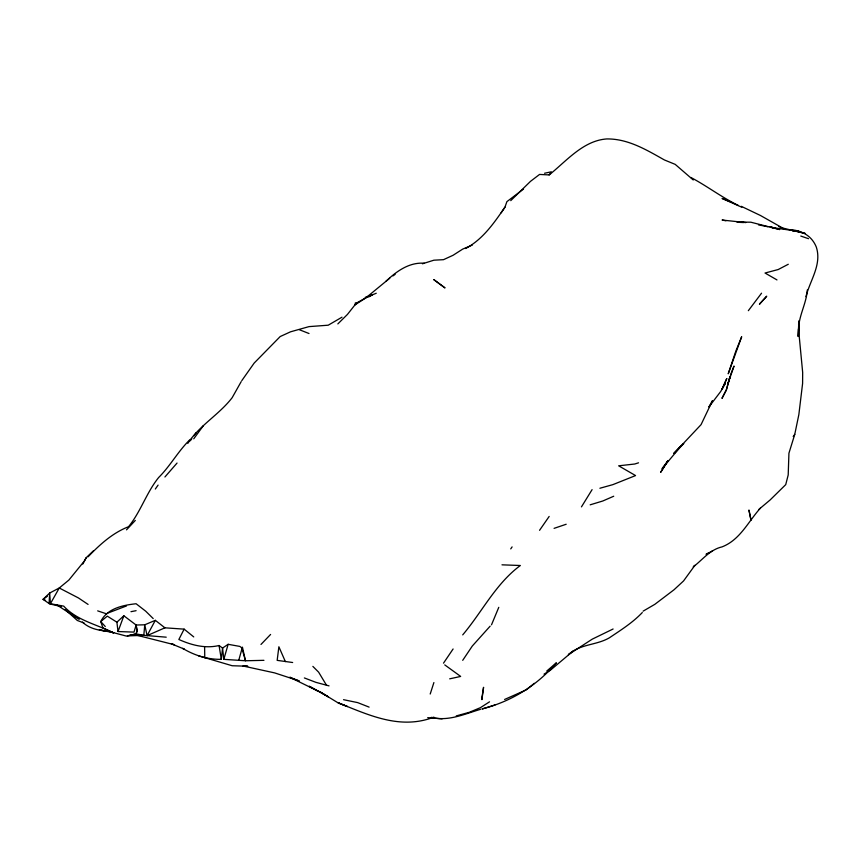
<?xml version="1.0" encoding="UTF-8"?>
<svg xmlns="http://www.w3.org/2000/svg" width="861" height="861" viewBox="0 0 861 861"><rect width="100%" height="100%" fill="white"/><g stroke="black" fill="none" stroke-linecap="round" stroke-linejoin="round"><path stroke-width="1.29" d="M798.857 321.056L798.125 336.5L798.448 328.913M798.599 325.114L798.76 321.314M136.436 635.138L174.535 644.781L171.361 643.813L184.136 649.054L182.672 648.376C194.435 655.372 207.533 659.601 221.331 659.332L222.558 648.064L228.133 644.308L239.842 646.417L241.769 647.806L245.482 660.764L263.95 660.333M807.295 289.963C806.52 302.372 800.052 313.458 798.771 325.781L798.739 322.154M758.573 509.669L770.1 499.983L785.727 484.625L788.202 474.96L788.934 453.209L794.757 434.375L798.857 414.561L802.603 383.446L802.667 372.393L799.299 337.168L799.309 321.325M355.421 302.738L354.99 304.869L347.435 314.437L337.835 323.919M238.734 660.376L242.425 647.149L245.482 660.764L223.817 659.343L222.558 648.064L219.06 645.513C205.273 648.807 191.465 645.137 178.862 639.486L184.136 629.143L193.747 636.914M730.117 376.311L726.34 389.947L722.067 398.18L726.34 389.947L730.02 376.731L727.663 384.544L734.024 366.043L730.462 375.073M223.817 659.343L228.133 644.308M113.781 632.684L99.338 629.94L107.291 631.027L126.502 636.118L136.103 633.89L137.179 630.274L136.103 625.032L123.855 615.776L116.892 622.191L118.032 631.543L134.004 632.103L136.103 625.032L144.756 624.795L155.324 620.329L164.925 627.82L184.136 629.143M430.209 694.02L433.89 682.558M735.466 352.214L728.234 373.782L741.676 336.726L735.789 351.223M805.95 296.647C810.05 280.288 821.943 264.768 816.357 247.193C811.805 235.602 801.236 230.038 789.311 229.639L805.239 233.471L783.51 228.23M166.227 637.183L143.809 635.332L127.428 635.902L136.103 633.89L136.985 631.393L136.103 625.032M501.134 212.85L504.944 207.189L506.903 201.635L523.542 189.054M118.032 631.543L123.855 615.776M491.523 624.795L498.777 607.339M82.785 564.063L86.186 557.702L93.429 550.792M86.186 557.702L84.486 560.866L68.869 580.066L59.258 587.988L49.658 593.046L43.05 599.353L49.658 603.916L61.335 606.564M187.795 443.393C199.418 425.463 219.168 414.625 232.169 397.674L241.166 381.671M136.103 633.89L143.809 635.332L144.756 624.795L147.08 635.644L155.324 620.329M581.466 506.871L592.088 489.64M751.04 520.055L748.93 510.013L750.889 519.926M667.802 460.915L660.753 472.183L667.802 460.915L662.077 468.696L680.89 446.278L674.012 453.403L701.058 424.645L712.467 400.731L708.894 406.984L720.635 391.583L725.468 383.274L723.875 385.319M462.712 660.333L472.312 646.019L490.157 626.13M241.769 380.67L254.178 363.062L280.202 336.543L290.523 331.819L309.013 326.62L328.224 325.2L342.011 317.182M443.501 663.164L453.101 648.979M510.734 548.898L512.101 546.907M539.556 530.311L549.167 516.449M510.734 200.656L530.505 181.348L539.556 174.439L549.167 174.923L551.32 171.823L544.529 173.244M155.324 489.026L158.09 485.098M504.944 207.189C494.106 222.902 482.913 239.304 465.629 248.517M190.335 440.757L191.799 438.723M193.994 435.688L196.19 432.652M793.196 436.516L794.757 434.375M193.747 438.809L203.347 425.689M462.712 634.88C482.182 611.859 495.667 583.758 520.345 565.505L501.985 564.827M761.544 293.192L748.338 310.692M177.043 463.057L164.925 476.983M189.646 439.96C178.012 451.39 170.274 465.995 158.639 477.521C146.424 492.653 140.817 511.606 128.558 526.706C112.5 532.959 99.844 544.572 88.08 556.798M126.502 529.859L135.317 520.421M260.98 644.448L270.591 634.449M760.5 508.033C748.274 521.454 740.234 539.815 722.067 546.875C710.013 549.619 702.565 559.736 693.256 566.893L694.924 565.3L683.569 580.927L674.045 589.753L654.834 604.325L643.092 611.17M549.167 174.923C566.592 160.921 583.252 140.58 606.801 138.933C628.046 138.675 646.6 149.932 664.434 159.974L675.196 164.365L693.256 179.971M642.284 612.558C632.598 622.74 620.835 630.091 609.287 637.872C596.221 645.427 579.98 643.888 568.378 654.64L592.271 639.142L613.107 628.993M385.857 281.396C396.254 271.484 409.147 262.035 424.29 263.24M153.204 618.575L145.713 611.202L136.103 603.744C122.983 605.154 107.001 608.426 100.759 621.567L102.9 627.884L113.404 632.91C96.518 624.128 77.081 620.652 63.714 606.133L49.088 603.486L49.658 593.046L50.455 603.626L59.258 587.988L78.469 597.964L88.08 604.422M546.724 671.074L556.389 662.798C537.006 685.625 510.928 701.715 481.923 708.937M573.695 650.593L550.233 670.332L544.023 674.141M534.294 683.311L526.351 689.822L504.611 699.455M389.764 278.2L366.646 297.228L372.178 294.936L368.842 296.873M47.312 596.264L43.05 599.353L45.547 600.354M392.993 275.897L395.145 274.368M489.522 701.823L480.427 707.667L469.256 712.316L456.276 715.911M709.281 552.601L706.063 554.344L712.467 550.889M788.289 264.262L778.204 269.536L765.042 273.023L776.977 279.922M147.08 635.644L164.925 627.82M613.721 496.237L602.775 501.005L590.172 504.826M472.312 245.062L462.712 249.098L453.101 255.265L443.501 259.678L433.89 260.194L422.45 263.789M366.646 297.228L376.257 293.246M107.291 613.28L126.502 605.95M365.258 297.325L372.178 294.936M554.086 528.353L566.183 524.252M480.61 709.292C464.692 713.995 448.14 721.69 431.426 717.342M638.539 462.82L634.761 464.014L618.661 465.812L635.569 475.573L612.849 484.646L599.891 488.252M482.547 708.894L494.957 704.965M433.89 717.138C400.225 730.117 368.992 715.104 338.147 702.813L347.435 706.558L337.835 702.716L319.388 691.458L328.224 696.764L309.207 686.239L318.624 691.405L289.802 677.241L299.187 680.933L274.67 672.904L242.974 665.994M449.69 678.834L460.678 676.434L444.76 664.896M130.969 611.676L136.103 610.686M737.038 222.256L743.28 222.547M244.18 665.962L247.785 666.242L232.169 665.736L198.514 655.824M427.723 717.643L442.156 718.849M770.498 227.315L798.922 231.437L792.518 230.813M109.853 631.285C100.113 630.79 89.748 629.09 82.408 622.072M745.874 222.59L722.067 220.029L725.92 220.803M285.368 661.603L278.878 646.772L277.167 660.365L292.654 662.518M743.926 222.504L741.278 222.084L750.889 222.213L779.711 229.564L770.1 226.787L775.621 228.391M758.466 224.861L767.926 226.777M304.363 677.941L315.933 682.353L329.042 685.883M343.539 699.692L357.681 702.619L369.111 707.118M84.066 623.03L77.318 620.469L65.049 609.427M97.68 610.869L106.656 613.882M800.784 236.054L808.522 238.701M299.413 329.741L309.013 333.519M731.678 202.303L722.067 198.439L741.805 207.243M56.761 604.874L78.469 618.984M690.888 177.484C707.161 186.094 721.755 197.406 738.447 205.488M741.278 206.328L760.5 215.508L783.532 228.531M778.882 226.508L783.435 228.811M70.408 613.366L75.52 616.573M77.576 617.854L79.621 619.134M116.892 622.191L107.291 616.132L100.759 621.567L105.257 626.517M312.866 666.392L318.624 672.161L326.61 685.421M219.06 645.513L221.331 659.332M204.606 646.805L204.778 657.793M481.977 697.41L481.923 699.649L483.57 687.304L481.977 697.41M726.749 378.625L722.067 389.15L726.749 378.625M760.08 303.438L759.445 304.277L766.731 296.184L760.08 303.438M357.046 302.76L354.99 304.869L366.646 297.379L357.046 302.76M683.645 443.652L674.012 453.403L683.645 443.652M444.857 287.822L433.89 279.674L444.857 287.822"/></g></svg>
